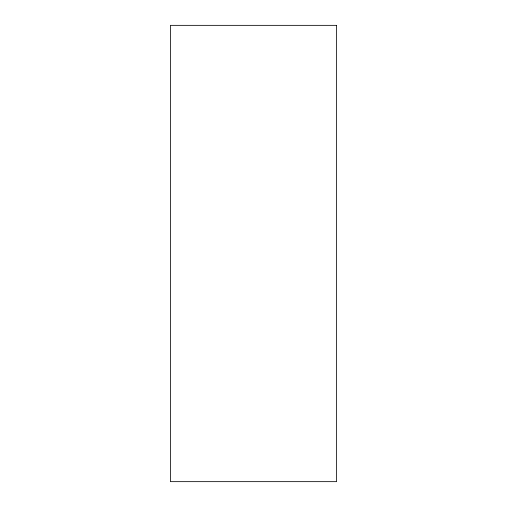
<?xml version="1.0" encoding="UTF-8"?>
<svg xmlns="http://www.w3.org/2000/svg" width="507" height="507" viewBox="0 0 507 507"><rect width="100%" height="100%" fill="white"/><g stroke="black" fill="none" stroke-linecap="round" stroke-linejoin="round"><path stroke-width="0.76" d="M336.597 25.35L170.403 25.35L170.403 481.65L336.597 481.65L336.597 25.35"/></g></svg>
